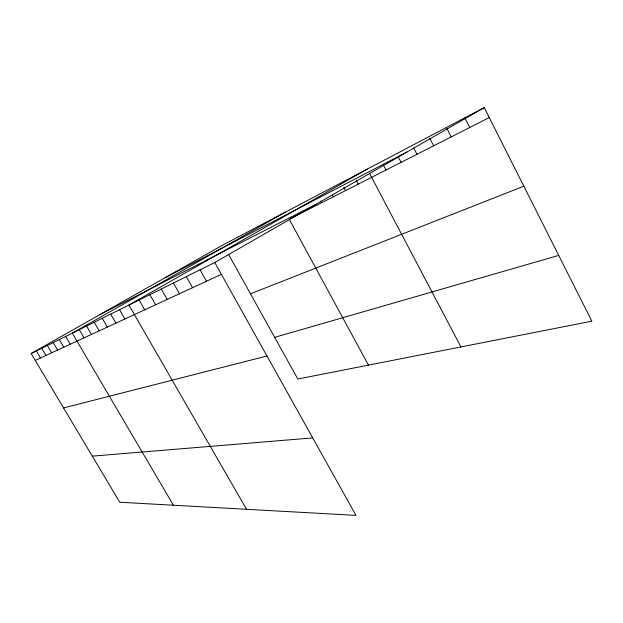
<?xml version="1.0" encoding="UTF-8"?>
<svg xmlns="http://www.w3.org/2000/svg" width="623" height="623" viewBox="0 0 623 623"><rect width="100%" height="100%" fill="white"/><g stroke="black" fill="none" stroke-linecap="round" stroke-linejoin="round"><path stroke-width="0.93" d="M214.764 262.517L355.99 515.392L119.764 502.239L31.15 353.537L214.764 262.517L484.25 107.608L591.85 321.18L297.817 379.025L228.509 254.285M367.282 169.09L128.922 305.068L246.529 509.295M285.373 212.139L72.315 333.126L173.412 505.222M31.15 353.537L223.236 244.792L484.25 107.608M164.931 277.803L406.827 152.113M99.836 314.654L316.009 204.321M290.077 218.766L489.265 117.56M35.238 360.406L221.391 274.377M250.469 293.807L523.842 186.191M274.657 337.347L558.714 255.407M63.562 407.933L266.971 355.99M92.297 456.145L312.715 437.907M41.718 348.296L45.962 355.445M36.329 350.967L40.495 357.976M53.181 342.619L57.596 350.071M47.332 345.516L51.662 352.82M65.656 336.428L70.251 344.223M59.286 339.59L63.787 347.213M86.581 326.063L91.464 334.419M79.285 329.676L84.066 337.837M94.229 322.27L99.221 330.836M110.692 314.109L115.917 323.119M102.258 318.291L107.366 327.075M119.569 309.701L124.919 318.96M139.1 300.021L144.715 309.81M149.87 294.687L155.633 304.772M161.287 289.025L167.198 299.422M173.412 283.013L179.486 293.745M186.308 276.62L192.562 287.701M200.069 269.798L206.501 281.261M289.212 219.203L368.466 365.125M320.697 201.081L321.593 202.755M332.386 195.092L333.305 196.806M343.849 187.445L345.524 190.591M356.154 180.086L358.28 184.112M369.447 173.21L460.958 346.933M383.355 164.947L386.011 170.024M398.237 156.832L401.111 162.346M413.617 147.822L416.966 154.294M429.8 138.345L433.647 145.821M446.403 127.505L451.208 136.896M464.813 117.825L469.719 127.489"/></g></svg>
